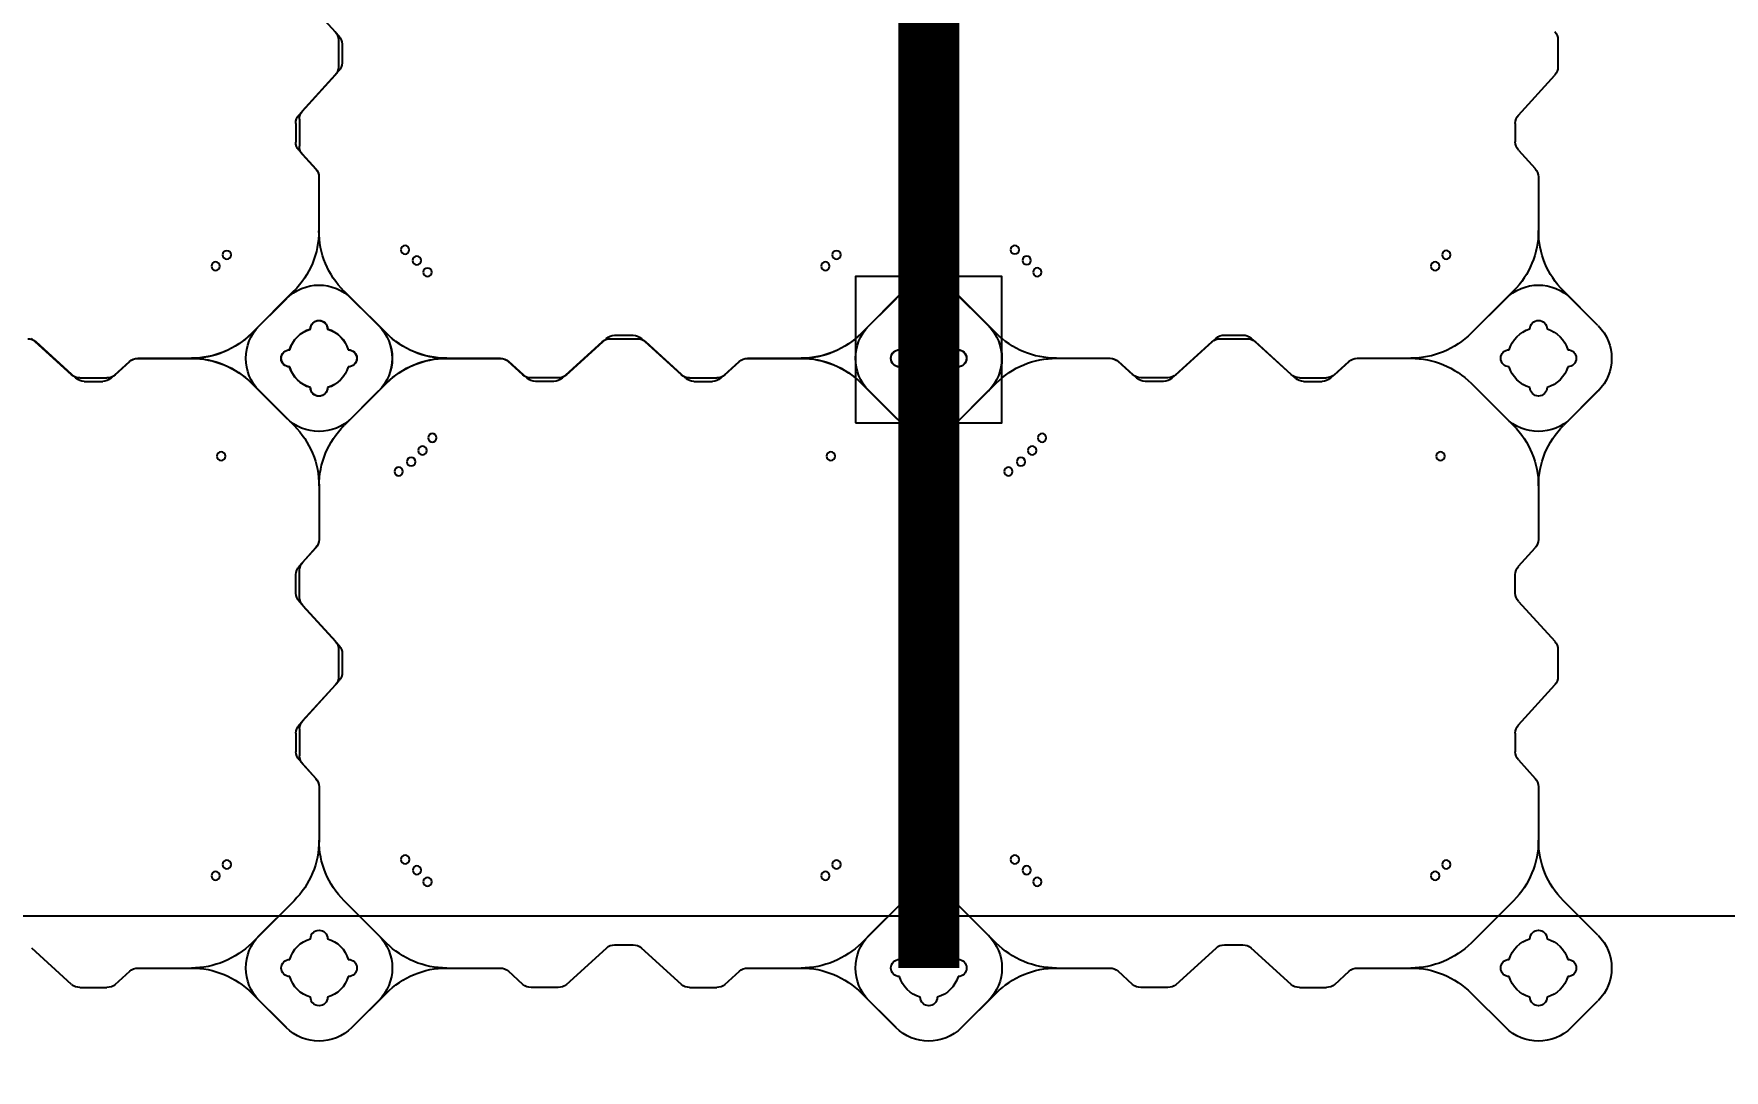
# Model space of a CAD drawing. Header units: millimetres. Extents: x -1612139 to -1260738, y 1141106 to 1536160.
# Drawn here: x -1312753 to -1311367, y 1253728 to 1254578 of the extents above; entities that cross this region are included whole.
import ezdxf

# ---------------------------------------------------------------- set-up
doc = ezdxf.new("R2010")
doc.units = ezdxf.units.MM
doc.header["$LTSCALE"] = 10
doc.layers.get('0').update_dxf_attribs({"linetype": 'CONTINUOUS'})
doc.layers.get('DEFPOINTS').update_dxf_attribs({"linetype": 'CONTINUOUS'})
doc.layers.add('W-FLOAT_BOWL浮筒', color=253, linetype='CONTINUOUS')
doc.styles.add('STANDARD_T3', font='simplex.shx', dxfattribs={"width": 0.7, "bigfont": 'gbcbig.shx'})
doc.dimstyles.new('W&&200', dxfattribs={"dimtxt": 700, "dimasz": 200, "dimexe": 500, "dimexo": 600, "dimgap": 200, "dimtad": 1, "dimdec": 0, "dimzin": 0, "dimdsep": 46, "dimtxsty": 'STANDARD_T3', "dimcen": 0.09, "dimclrd": 1, "dimclre": 1, "dimclrt": 7, "dimazin": 2, "dimtfac": 1, "dimtdec": 0, "dimtix": 1, "dimtmove": 2, "dimatfit": 3, "dimfxl": 100, "dimtolj": 1, "dimtzin": 0, "dimarcsym": 0})

# ---------------------------------------------------------------- blocks, each defined once
blk = doc.blocks.new('蓝色')
at = {"layer": 'W-FLOAT_BOWL浮筒', "color": 5}
for p, q in [((20479.5, 1549.2), (20451.2, 1520.9)), ((20457.5, 1527.3), (20479.4, 1549.2)), ((20533.2, 1549.2), (20555.2, 1527.3)), ((20533.2, 1549.2), (20561.5, 1520.9)), ((20979.5, 1549.2), (20951.2, 1520.9)), ((21033.2, 1549.2), (21055.2, 1527.3)), ((20303.5, 1513.8), (20270.7, 1484)), ((20310.2, 1516.4), (20332.5, 1516.4)), ((20339.2, 1513.8), (20351.1, 1503)), ((20673.5, 1513.8), (20661.6, 1503)), ((20702.5, 1516.4), (20680.2, 1516.4)), ((20709.2, 1513.8), (20742, 1484)), ((20803.5, 1513.8), (20770.7, 1484)), ((20810.2, 1516.4), (20832.5, 1516.4)), ((20839.2, 1513.8), (20851.1, 1503)), ((20357.8, 1500.4), (20401.6, 1500.4)), ((20610.9, 1500.4), (20654.9, 1500.4)), ((20857.8, 1500.4), (20901.6, 1500.4)), ((20485.8, 1445.1), (20451.1, 1479.9)), ((20457.5, 1473.5), (20485.8, 1445.2)), ((20526.8, 1445.1), (20561.6, 1479.9)), ((20555.2, 1473.5), (20526.8, 1445.2)), ((20748.7, 1481.4), (20764, 1481.4)), ((20985.8, 1445.1), (20951.1, 1479.9)), ((21055.2, 1473.5), (21026.8, 1445.2)), ((20506.3, 1351.6), (20506.3, 1395.8)), ((20506.3, 1351.8), (20506.3, 1395.8)), ((21006.3, 1351.6), (21006.3, 1395.8)), ((20489.9, 1329.7), (20503.7, 1344.9)), ((20492.9, 1333.2), (20503.7, 1345.1)), ((20989.9, 1329.7), (21003.7, 1344.9)), ((20487.3, 1307.7), (20487.3, 1323)), ((20490.3, 1304.2), (20490.3, 1326.5)), ((20987.3, 1307.7), (20987.3, 1323)), ((20489.9, 1301), (20519.7, 1268.2)), ((20492.9, 1297.5), (20522.7, 1264.7)), ((20989.9, 1301), (21019.7, 1268.2)), ((20522.3, 1239.2), (20522.3, 1261.5)), ((21022.3, 1239.2), (21022.3, 1261.5)), ((20525.3, 1242.7), (20525.3, 1258)), ((20492.9, 1203.2), (20522.7, 1236))]:
    blk.add_line(p, q, dxfattribs=at)
for centre in [(20421.6, 1424.8), (20595.3, 1429.8), (20921.6, 1424.8), (20430.8, 1415.6), (20576.9, 1411.4), (20586.6, 1420.1), (20930.8, 1415.6)]:
    blk.add_circle(centre, 3.5, dxfattribs=at)
for centre, radius, start, end in [((20506.3, 1522.3), 38, 45, 135), ((20506.4, 1522.3), 38, 45, 135), ((21006.4, 1522.3), 38, 45, 135), ((20484.4, 1500.4), 38, 135, 225), ((20506.3, 1524.4), 7, 0, 180), ((20506.3, 1524.4), 7, 0, 180), ((20528.3, 1500.4), 38, 315, 45), ((21006.3, 1524.4), 7, 0, 180), ((21028.3, 1500.4), 38, 315, 45), ((20310.2, 1506.4), 10, 90, 132.2737), ((20332.5, 1506.4), 10, 47.7263, 90), ((20401.7, 1570.4), 70, 270, 315), ((20506.3, 1500.4), 25, 106.2602, 163.7398), ((20506.3, 1500.4), 25, 106.2602, 163.7398), ((20506.3, 1500.4), 25, 16.2602, 73.7398), ((20506.3, 1500.4), 25, 16.2602, 73.7398), ((20611, 1570.4), 70, 225, 270), ((20680.2, 1506.4), 10, 90, 132.2737), ((20702.5, 1506.4), 10, 47.7263, 90), ((20810.2, 1506.4), 10, 90, 132.2737), ((20832.5, 1506.4), 10, 47.7263, 90), ((20901.7, 1570.4), 70, 270, 315), ((21006.3, 1500.4), 25, 106.2602, 163.7398), ((21006.3, 1500.4), 25, 16.2602, 73.7398), ((20357.8, 1510.4), 10, 227.7263, 270), ((20401.6, 1430.4), 70, 45, 90), ((20482.3, 1500.4), 7, 90, 270), ((20482.3, 1500.4), 7, 90, 270), ((20530.3, 1500.4), 7, 270, 90), ((20530.3, 1500.4), 7, 270, 90), ((20611.1, 1430.4), 70, 90, 135), ((20654.9, 1510.4), 10, 270, 312.2737), ((20857.8, 1510.4), 10, 227.7263, 270), ((20901.6, 1430.4), 70, 45, 90), ((20982.3, 1500.4), 7, 90, 270), ((21030.3, 1500.4), 7, 270, 90), ((20506.3, 1500.4), 25, 196.2602, 253.7398), ((20506.3, 1500.4), 25, 196.2602, 253.7398), ((20506.3, 1500.4), 25, 286.2602, 343.7398), ((20506.3, 1500.4), 25, 286.2602, 343.7398), ((20748.7, 1491.4), 10, 227.7263, 270), ((20764, 1491.4), 10, 270, 312.2737), ((21006.3, 1500.4), 25, 196.2602, 253.7398), ((21006.3, 1500.4), 25, 286.2602, 343.7398), ((20506.3, 1476.4), 7, 180, 0), ((20506.3, 1476.4), 7, 180, 0), ((21006.3, 1476.4), 7, 180, 0), ((20436.3, 1395.7), 70, 0, 45), ((20436.3, 1395.7), 70, 0, 45), ((20576.3, 1395.7), 70, 135, 180), ((20576.3, 1395.7), 70, 135, 180), ((20936.3, 1395.7), 70, 0, 45), ((21076.3, 1395.7), 70, 135, 180), ((20496.3, 1351.8), 10, 317.7263, 0), ((20496.3, 1351.6), 10, 317.7263, 0), ((20996.3, 1351.6), 10, 317.7263, 0), ((20500.3, 1326.5), 10, 137.7263, 180), ((20497.3, 1323), 10, 137.7263, 180), ((20997.3, 1323), 10, 137.7263, 180), ((20497.3, 1307.7), 10, 180, 222.2737), ((20500.3, 1304.2), 10, 180, 222.2737), ((20997.3, 1307.7), 10, 180, 222.2737), ((20512.3, 1261.5), 10, 0, 42.2737), ((20515.3, 1258), 10, 0, 42.2737), ((21012.3, 1261.5), 10, 0, 42.2737), ((20512.3, 1239.2), 10, 317.7263, 0), ((20515.3, 1242.7), 10, 317.7263, 0), ((21012.3, 1239.2), 10, 317.7263, 0)]:
    blk.add_arc(centre, radius, start, end, dxfattribs=at)
blk = doc.blocks.new('橙色')
at = {"layer": 'W-FLOAT_BOWL浮筒', "color": 30}
for p, q in [((20973.2, 2548.8), (20944.8, 2520.5)), ((20951.2, 2526.9), (20973.1, 2548.8)), ((21026.8, 2548.8), (21055.2, 2520.5)), ((21026.9, 2548.8), (21048.8, 2526.9)), ((21473.2, 2548.8), (21444.8, 2520.5)), ((21451.2, 2526.9), (21473.1, 2548.8)), ((21526.8, 2548.8), (21555.2, 2520.5)), ((21526.9, 2548.8), (21548.8, 2526.9)), ((21973.2, 2548.8), (21944.8, 2520.5)), ((22026.9, 2548.8), (22048.8, 2526.9)), ((20797.1, 2513.4), (20764.4, 2483.6)), ((20803.9, 2516), (20826.1, 2516)), ((20832.9, 2513.4), (20844.7, 2502.6)), ((21167.1, 2513.4), (21155.3, 2502.6)), ((21196.1, 2516), (21173.9, 2516)), ((21202.9, 2513.4), (21235.6, 2483.6)), ((21297.1, 2513.4), (21264.4, 2483.6)), ((21303.9, 2516), (21326.1, 2516)), ((21332.9, 2513.4), (21344.7, 2502.6)), ((21667.1, 2513.4), (21655.3, 2502.6)), ((21696.1, 2516), (21673.9, 2516)), ((21702.9, 2513.4), (21735.6, 2483.6)), ((21797.1, 2513.4), (21764.4, 2483.6)), ((21803.9, 2516), (21826.1, 2516)), ((21832.9, 2513.4), (21844.7, 2502.6)), ((20851.5, 2500), (20895.3, 2500)), ((21104.6, 2500), (21148.5, 2500)), ((21351.5, 2500), (21395.3, 2500)), ((21604.6, 2500), (21648.5, 2500)), ((21851.5, 2500), (21895.3, 2500)), ((20979.5, 2444.8), (20944.8, 2479.5)), ((20951.2, 2473.2), (20979.5, 2444.8)), ((21020.5, 2444.8), (21055.2, 2479.5)), ((21048.8, 2473.2), (21020.5, 2444.8)), ((21242.4, 2481), (21257.6, 2481)), ((21479.5, 2444.8), (21444.8, 2479.5)), ((21451.2, 2473.2), (21479.5, 2444.8)), ((21520.5, 2444.8), (21555.2, 2479.5)), ((21548.8, 2473.2), (21520.5, 2444.8)), ((21742.4, 2481), (21757.6, 2481)), ((21979.5, 2444.8), (21944.8, 2479.5)), ((22048.8, 2473.2), (22020.5, 2444.8)), ((21000, 2351.3), (21000, 2395.4)), ((21000, 2351.5), (21000, 2395.4)), ((21500, 2351.3), (21500, 2395.4)), ((21500, 2351.5), (21500, 2395.4)), ((22000, 2351.3), (22000, 2395.4)), ((20983.6, 2329.4), (20997.4, 2344.5)), ((20986.6, 2332.9), (20997.4, 2344.7)), ((21483.6, 2329.4), (21497.4, 2344.5)), ((21486.6, 2332.9), (21497.4, 2344.7)), ((21983.6, 2329.4), (21997.4, 2344.5)), ((20981, 2307.4), (20981, 2322.6)), ((20984, 2303.9), (20984, 2326.1)), ((21481, 2307.4), (21481, 2322.6)), ((21484, 2303.9), (21484, 2326.1)), ((21981, 2307.4), (21981, 2322.6)), ((20983.6, 2300.6), (21013.4, 2267.9)), ((20986.6, 2297.1), (21016.4, 2264.4)), ((21483.6, 2300.6), (21513.4, 2267.9)), ((21486.6, 2297.1), (21516.4, 2264.4)), ((21983.6, 2300.6), (22013.4, 2267.9)), ((21016, 2238.9), (21016, 2261.1)), ((21516, 2238.9), (21516, 2261.1)), ((22016, 2238.9), (22016, 2261.1)), ((21019, 2242.4), (21019, 2257.6)), ((21519, 2242.4), (21519, 2257.6)), ((20983.6, 2199.4), (21013.4, 2232.1)), ((20986.6, 2202.9), (21016.4, 2235.6)), ((21483.6, 2199.4), (21513.4, 2232.1)), ((21486.6, 2202.9), (21516.4, 2235.6)), ((21983.6, 2199.4), (22013.4, 2232.1)), ((20981, 2192.6), (20981, 2177.4)), ((20984, 2196.1), (20984, 2173.9)), ((21481, 2192.6), (21481, 2177.4)), ((21484, 2196.1), (21484, 2173.9)), ((21981, 2192.6), (21981, 2177.4)), ((20983.6, 2170.6), (20997.4, 2155.5)), ((20986.6, 2167.1), (20997.4, 2155.3)), ((21483.6, 2170.6), (21497.4, 2155.5)), ((21486.6, 2167.1), (21497.4, 2155.3)), ((21983.6, 2170.6), (21997.4, 2155.5)), ((21000, 2104.7), (21000, 2148.7)), ((21500, 2104.7), (21500, 2148.7)), ((22000, 2104.7), (22000, 2148.7)), ((21000, 2104.7), (21000, 2148.5)), ((21500, 2104.7), (21500, 2148.5)), ((20944.8, 2020.5), (20979.5, 2055.2)), ((20951.2, 2026.8), (20979.5, 2055.2)), ((21048.8, 2026.8), (21020.5, 2055.2)), ((21055.2, 2020.5), (21020.5, 2055.2)), ((21444.8, 2020.5), (21479.5, 2055.2)), ((21451.2, 2026.8), (21479.5, 2055.2)), ((21548.8, 2026.8), (21520.5, 2055.2)), ((21555.2, 2020.5), (21520.5, 2055.2)), ((21944.8, 2020.5), (21979.5, 2055.2)), ((22048.8, 2026.8), (22020.5, 2055.2)), ((21451.2, 2026.9), (21473.1, 2048.8)), ((21526.8, 2048.8), (21555.2, 2020.5)), ((21973.2, 2048.8), (21944.8, 2020.5)), ((22026.9, 2048.8), (22048.8, 2026.9)), ((20800.6, 2016.4), (20767.9, 1986.6)), ((20807.4, 2019), (20822.6, 2019)), ((20829.4, 2016.4), (20844.5, 2002.6)), ((21170.6, 2016.4), (21155.5, 2002.6)), ((21192.6, 2019), (21177.4, 2019)), ((21199.4, 2016.4), (21232.1, 1986.6)), ((21300.6, 2016.4), (21267.9, 1986.6)), ((21307.4, 2019), (21322.6, 2019)), ((21329.4, 2016.4), (21344.5, 2002.6)), ((21667.1, 2013.4), (21655.3, 2002.6)), ((21670.6, 2016.4), (21655.5, 2002.6)), ((21696.1, 2016), (21673.9, 2016)), ((21692.6, 2019), (21677.4, 2019)), ((21699.4, 2016.4), (21732.1, 1986.6)), ((21702.9, 2013.4), (21735.6, 1983.6)), ((21797.1, 2013.4), (21764.4, 1983.6)), ((21800.6, 2016.4), (21767.9, 1986.6)), ((21803.9, 2016), (21826.1, 2016)), ((21807.4, 2019), (21822.6, 2019)), ((21829.4, 2016.4), (21844.5, 2002.6)), ((21832.9, 2013.4), (21844.7, 2002.6)), ((20851.3, 2000), (20895.3, 2000)), ((21104.6, 2000), (21148.7, 2000)), ((21351.3, 2000), (21395.3, 2000)), ((21604.6, 2000), (21648.7, 2000)), ((21604.6, 2000), (21648.5, 2000)), ((21851.3, 2000), (21895.3, 2000)), ((21851.5, 2000), (21895.3, 2000)), ((21238.9, 1984), (21261.1, 1984)), ((21738.9, 1984), (21761.1, 1984)), ((20973.2, 1951.2), (20944.8, 1979.5)), ((20973.1, 1951.2), (20951.2, 1973.1)), ((21026.8, 1951.2), (21055.2, 1979.5)), ((21048.8, 1973.1), (21026.9, 1951.2)), ((21473.2, 1951.2), (21444.8, 1979.5)), ((21451.2, 1973.2), (21479.5, 1944.8)), ((21473.1, 1951.2), (21451.2, 1973.1)), ((21520.5, 1944.8), (21555.2, 1979.5)), ((21526.8, 1951.2), (21555.2, 1979.5)), ((21548.8, 1973.1), (21526.9, 1951.2)), ((21742.4, 1981), (21757.6, 1981)), ((21973.2, 1951.2), (21944.8, 1979.5)), ((21979.5, 1944.8), (21944.8, 1979.5)), ((22048.8, 1973.2), (22020.5, 1944.8)), ((22048.8, 1973.1), (22026.9, 1951.2)), ((21500, 1851.5), (21500, 1895.4)), ((22000, 1851.3), (22000, 1895.4)), ((21486.6, 1832.9), (21497.4, 1844.7)), ((21983.6, 1829.4), (21997.4, 1844.5)), ((21484, 1803.9), (21484, 1826.1)), ((21981, 1807.4), (21981, 1822.6)), ((21486.6, 1797.1), (21516.4, 1764.4)), ((21983.6, 1800.6), (22013.4, 1767.9)), ((22016, 1738.9), (22016, 1761.1)), ((21519, 1742.4), (21519, 1757.6)), ((21486.6, 1702.9), (21516.4, 1735.6))]:
    blk.add_line(p, q, dxfattribs=at)
for centre in [(20915.2, 2424.4), (21089, 2429.4), (21415.2, 2424.4), (21589, 2429.4), (21915.2, 2424.4), (20924.4, 2415.2), (21070.6, 2411), (21080.3, 2419.7), (21424.4, 2415.2), (21570.6, 2411), (21580.3, 2419.7), (21924.4, 2415.2), (21065.3, 2092.9), (21565.3, 2092.9), (20919.7, 2080.3), (21075.6, 2084.8), (21419.7, 2080.3), (21575.6, 2084.8), (21919.7, 2080.3), (21084.8, 2075.6), (21092.9, 2065.3), (21584.8, 2075.6), (21592.9, 2065.3), (21589, 1929.4), (21915.2, 1924.4), (21570.6, 1911), (21580.3, 1919.7), (21924.4, 1915.2)]:
    blk.add_circle(centre, 3.5, dxfattribs=at)
for centre, radius, start, end in [((21000, 2522), 38, 45, 135), ((21000, 2522), 38, 45, 135), ((21500, 2522), 38, 45, 135), ((21500, 2522), 38, 45, 135), ((22000, 2522), 38, 45, 135), ((20978, 2500), 38, 135, 225), ((21000, 2500), 25, 106.2602, 163.7398), ((21000, 2500), 25, 106.2602, 163.7398), ((21000, 2524), 7, 0, 180), ((21000, 2524), 7, 0, 180), ((21000, 2500), 25, 16.2602, 73.7398), ((21000, 2500), 25, 16.2602, 73.7398), ((21022, 2500), 38, 315, 45), ((21478, 2500), 38, 135, 225), ((21500, 2500), 25, 106.2602, 163.7398), ((21500, 2500), 25, 106.2602, 163.7398), ((21500, 2524), 7, 0, 180), ((21500, 2524), 7, 0, 180), ((21500, 2500), 25, 16.2602, 73.7398), ((21500, 2500), 25, 16.2602, 73.7398), ((21522, 2500), 38, 315, 45), ((22000, 2500), 25, 106.2602, 163.7398), ((22000, 2524), 7, 0, 180), ((22000, 2500), 25, 16.2602, 73.7398), ((22022, 2500), 38, 315, 45), ((20803.9, 2506), 10, 90, 132.2737), ((20826.1, 2506), 10, 47.7263, 90), ((20895.3, 2570), 70, 270, 315), ((21104.7, 2570), 70, 225, 270), ((21173.9, 2506), 10, 90, 132.2737), ((21196.1, 2506), 10, 47.7263, 90), ((21303.9, 2506), 10, 90, 132.2737), ((21326.1, 2506), 10, 47.7263, 90), ((21395.3, 2570), 70, 270, 315), ((21604.7, 2570), 70, 225, 270), ((21673.9, 2506), 10, 90, 132.2737), ((21696.1, 2506), 10, 47.7263, 90), ((21803.9, 2506), 10, 90, 132.2737), ((21826.1, 2506), 10, 47.7263, 90), ((21895.3, 2570), 70, 270, 315), ((20851.5, 2510), 10, 227.7263, 270), ((20895.3, 2430), 70, 45, 90), ((20976, 2500), 7, 90, 270), ((20976, 2500), 7, 90, 270), ((21024, 2500), 7, 270, 90), ((21024, 2500), 7, 270, 90), ((21104.7, 2430), 70, 90, 135), ((21148.5, 2510), 10, 270, 312.2737), ((21351.5, 2510), 10, 227.7263, 270), ((21395.3, 2430), 70, 45, 90), ((21476, 2500), 7, 90, 270), ((21476, 2500), 7, 90, 270), ((21524, 2500), 7, 270, 90), ((21524, 2500), 7, 270, 90), ((21604.7, 2430), 70, 90, 135), ((21648.5, 2510), 10, 270, 312.2737), ((21851.5, 2510), 10, 227.7263, 270), ((21895.3, 2430), 70, 45, 90), ((21976, 2500), 7, 90, 270), ((22024, 2500), 7, 270, 90), ((21000, 2500), 25, 196.2602, 253.7398), ((21000, 2500), 25, 196.2602, 253.7398), ((21000, 2500), 25, 286.2602, 343.7398), ((21000, 2500), 25, 286.2602, 343.7398), ((21242.4, 2491), 10, 227.7263, 270), ((21257.6, 2491), 10, 270, 312.2737), ((21500, 2500), 25, 196.2602, 253.7398), ((21500, 2500), 25, 196.2602, 253.7398), ((21500, 2500), 25, 286.2602, 343.7398), ((21500, 2500), 25, 286.2602, 343.7398), ((21742.4, 2491), 10, 227.7263, 270), ((21757.6, 2491), 10, 270, 312.2737), ((22000, 2500), 25, 196.2602, 253.7398), ((22000, 2500), 25, 286.2602, 343.7398), ((21000, 2476), 7, 180, 0), ((21000, 2476), 7, 180, 0), ((21500, 2476), 7, 180, 0), ((21500, 2476), 7, 180, 0), ((22000, 2476), 7, 180, 0), ((20930, 2395.3), 70, 0, 45), ((20930, 2395.3), 70, 0, 45), ((21070, 2395.3), 70, 135, 180), ((21070, 2395.3), 70, 135, 180), ((21430, 2395.3), 70, 0, 45), ((21430, 2395.3), 70, 0, 45), ((21570, 2395.3), 70, 135, 180), ((21570, 2395.3), 70, 135, 180), ((21930, 2395.3), 70, 0, 45), ((22070, 2395.3), 70, 135, 180), ((20990, 2351.5), 10, 317.7263, 0), ((20990, 2351.3), 10, 317.7263, 0), ((21490, 2351.5), 10, 317.7263, 0), ((21490, 2351.3), 10, 317.7263, 0), ((21990, 2351.3), 10, 317.7263, 0), ((20991, 2322.6), 10, 137.7263, 180), ((20994, 2326.1), 10, 137.7263, 180), ((21491, 2322.6), 10, 137.7263, 180), ((21494, 2326.1), 10, 137.7263, 180), ((21991, 2322.6), 10, 137.7263, 180), ((20991, 2307.4), 10, 180, 222.2737), ((20994, 2303.9), 10, 180, 222.2737), ((21491, 2307.4), 10, 180, 222.2737), ((21494, 2303.9), 10, 180, 222.2737), ((21991, 2307.4), 10, 180, 222.2737), ((21006, 2261.1), 10, 0, 42.2737), ((21009, 2257.6), 10, 0, 42.2737), ((21506, 2261.1), 10, 0, 42.2737), ((21509, 2257.6), 10, 0, 42.2737), ((22006, 2261.1), 10, 0, 42.2737), ((21006, 2238.9), 10, 317.7263, 0), ((21009, 2242.4), 10, 317.7263, 0), ((21506, 2238.9), 10, 317.7263, 0), ((21509, 2242.4), 10, 317.7263, 0), ((22006, 2238.9), 10, 317.7263, 0), ((20991, 2192.6), 10, 137.7263, 180), ((20994, 2196.1), 10, 137.7263, 180), ((21491, 2192.6), 10, 137.7263, 180), ((21494, 2196.1), 10, 137.7263, 180), ((21991, 2192.6), 10, 137.7263, 180), ((20991, 2177.4), 10, 180, 222.2737), ((21491, 2177.4), 10, 180, 222.2737), ((21991, 2177.4), 10, 180, 222.2737), ((20994, 2173.9), 10, 180, 222.2737), ((21494, 2173.9), 10, 180, 222.2737), ((20990, 2148.7), 10, 0, 42.2737), ((20990, 2148.5), 10, 0, 42.2737), ((21490, 2148.7), 10, 0, 42.2737), ((21490, 2148.5), 10, 0, 42.2737), ((21990, 2148.7), 10, 0, 42.2737), ((20930, 2104.7), 70, 315, 0), ((20930, 2104.7), 70, 315, 0), ((21070, 2104.7), 70, 180, 225), ((21070, 2104.7), 70, 180, 225), ((21430, 2104.7), 70, 315, 0), ((21430, 2104.7), 70, 315, 0), ((21570, 2104.7), 70, 180, 225), ((21570, 2104.7), 70, 180, 225), ((21930, 2104.7), 70, 315, 0), ((22070, 2104.7), 70, 180, 225), ((21500, 2022), 38, 45, 135), ((22000, 2022), 38, 45, 135), ((20978, 2000), 38, 135, 225), ((21000, 2000), 25, 106.2602, 163.7398), ((21000, 2000), 25, 106.2602, 163.7398), ((21000, 2024), 7, 0, 180), ((21000, 2024), 7, 0, 180), ((21000, 2000), 25, 16.2602, 73.7398), ((21000, 2000), 25, 16.2602, 73.7398), ((21022, 2000), 38, 315, 45), ((21478, 2000), 38, 135, 225), ((21478, 2000), 38, 135, 225), ((21500, 2000), 25, 106.2602, 163.7398), ((21500, 2000), 25, 106.2602, 163.7398), ((21500, 2000), 25, 106.2602, 163.7398), ((21500, 2024), 7, 0, 180), ((21500, 2024), 7, 0, 180), ((21500, 2024), 7, 0, 180), ((21500, 2000), 25, 16.2602, 73.7398), ((21500, 2000), 25, 16.2602, 73.7398), ((21500, 2000), 25, 16.2602, 73.7398), ((21522, 2000), 38, 315, 45), ((22000, 2000), 25, 106.2602, 163.7398), ((22000, 2000), 25, 106.2602, 163.7398), ((22000, 2024), 7, 0, 180), ((22000, 2024), 7, 0, 180), ((22000, 2000), 25, 16.2602, 73.7398), ((22000, 2000), 25, 16.2602, 73.7398), ((22022, 2000), 38, 315, 45), ((22022, 2000), 38, 315, 45), ((20807.4, 2009), 10, 90, 132.2737), ((20822.6, 2009), 10, 47.7263, 90), ((20895.3, 2070), 70, 270, 315), ((21104.7, 2070), 70, 225, 270), ((21177.4, 2009), 10, 90, 132.2737), ((21192.6, 2009), 10, 47.7263, 90), ((21307.4, 2009), 10, 90, 132.2737), ((21322.6, 2009), 10, 47.7263, 90), ((21395.3, 2070), 70, 270, 315), ((21604.7, 2070), 70, 225, 270), ((21604.7, 2070), 70, 225, 270), ((21673.9, 2006), 10, 90, 132.2737), ((21677.4, 2009), 10, 90, 132.2737), ((21692.6, 2009), 10, 47.7263, 90), ((21696.1, 2006), 10, 47.7263, 90), ((21803.9, 2006), 10, 90, 132.2737), ((21807.4, 2009), 10, 90, 132.2737), ((21822.6, 2009), 10, 47.7263, 90), ((21826.1, 2006), 10, 47.7263, 90), ((21895.3, 2070), 70, 270, 315), ((21895.3, 2070), 70, 270, 315), ((20851.3, 2010), 10, 227.7263, 270), ((20895.3, 1930), 70, 45, 90), ((20976, 2000), 7, 90, 270), ((20976, 2000), 7, 90, 270), ((21024, 2000), 7, 270, 90), ((21024, 2000), 7, 270, 90), ((21104.7, 1930), 70, 90, 135), ((21148.7, 2010), 10, 270, 312.2737), ((21351.3, 2010), 10, 227.7263, 270), ((21395.3, 1930), 70, 45, 90), ((21476, 2000), 7, 90, 270), ((21476, 2000), 7, 90, 270), ((21476, 2000), 7, 90, 270), ((21524, 2000), 7, 270, 90), ((21524, 2000), 7, 270, 90), ((21524, 2000), 7, 270, 90), ((21604.7, 1930), 70, 90, 135), ((21604.7, 1930), 70, 90, 135), ((21648.5, 2010), 10, 270, 312.2737), ((21648.7, 2010), 10, 270, 312.2737), ((21851.3, 2010), 10, 227.7263, 270), ((21851.5, 2010), 10, 227.7263, 270), ((21895.3, 1930), 70, 45, 90), ((21895.3, 1930), 70, 45, 90), ((21976, 2000), 7, 90, 270), ((21976, 2000), 7, 90, 270), ((22024, 2000), 7, 270, 90), ((22024, 2000), 7, 270, 90), ((20761.1, 1994), 10, 270, 312.2737), ((21000, 2000), 25, 196.2602, 253.7398), ((21000, 2000), 25, 196.2602, 253.7398), ((21000, 2000), 25, 286.2602, 343.7398), ((21000, 2000), 25, 286.2602, 343.7398), ((21238.9, 1994), 10, 227.7263, 270), ((21261.1, 1994), 10, 270, 312.2737), ((21500, 2000), 25, 196.2602, 253.7398), ((21500, 2000), 25, 196.2602, 253.7398), ((21500, 2000), 25, 196.2602, 253.7398), ((21500, 2000), 25, 286.2602, 343.7398), ((21500, 2000), 25, 286.2602, 343.7398), ((21500, 2000), 25, 286.2602, 343.7398), ((21738.9, 1994), 10, 227.7263, 270), ((21742.4, 1991), 10, 227.7263, 270), ((21757.6, 1991), 10, 270, 312.2737), ((21761.1, 1994), 10, 270, 312.2737), ((22000, 2000), 25, 196.2602, 253.7398), ((22000, 2000), 25, 196.2602, 253.7398), ((22000, 2000), 25, 286.2602, 343.7398), ((22000, 2000), 25, 286.2602, 343.7398), ((21000, 1976), 7, 180, 0), ((21000, 1976), 7, 180, 0), ((21500, 1976), 7, 180, 0), ((21500, 1976), 7, 180, 0), ((21500, 1976), 7, 180, 0), ((22000, 1976), 7, 180, 0), ((22000, 1976), 7, 180, 0), ((21000, 1978), 38, 225, 315), ((21000, 1978), 38, 225, 315), ((21500, 1978), 38, 225, 315), ((21500, 1978), 38, 225, 315), ((21430, 1895.3), 70, 0, 45), ((21570, 1895.3), 70, 135, 180), ((22000, 1978), 38, 225, 315), ((21930, 1895.3), 70, 0, 45), ((22070, 1895.3), 70, 135, 180), ((21490, 1851.5), 10, 317.7263, 0), ((21990, 1851.3), 10, 317.7263, 0), ((21494, 1826.1), 10, 137.7263, 180), ((21991, 1822.6), 10, 137.7263, 180), ((21494, 1803.9), 10, 180, 222.2737), ((21991, 1807.4), 10, 180, 222.2737), ((21509, 1757.6), 10, 0, 42.2737), ((22006, 1761.1), 10, 0, 42.2737), ((21509, 1742.4), 10, 317.7263, 0), ((22006, 1738.9), 10, 317.7263, 0)]:
    blk.add_arc(centre, radius, start, end, dxfattribs=at)
blk = doc.blocks.new('*D183')
at = {"color": 1, "lineweight": -2, "transparency": 16777216}
for p, q in [((-1333518.8, 1271320.9), (-1333518.8, 1271920.9)), ((-1311518.8, 1271320.9), (-1311518.8, 1271920.9)), ((-1333318.8, 1271420.9), (-1311718.8, 1271420.9))]:
    blk.add_line(p, q, dxfattribs=at)
at = {"color": 1, "transparency": 16777216}
for points in [[(-1333318.8, 1271454.3), (-1333318.8, 1271387.6), (-1333518.8, 1271420.9)], [(-1311718.8, 1271454.3), (-1311718.8, 1271387.6), (-1311518.8, 1271420.9)]]:
    blk.add_solid(points, dxfattribs=at)
at = {"layer": 'DEFPOINTS', "color": 0, "transparency": 16777216}
for p in [(-1311518.8, 1271420.9), (-1333518.8, 1256311.5), (-1311518.8, 1253811.5)]:
    blk.add_point(p, dxfattribs=at)
at = {"color": 7, "transparency": 16777216, "insert": (-1321828.2, 1271970.9), "char_height": 700, "attachment_point": 5, "style": 'STANDARD_T3'}
blk.add_mtext('\\A1;22000', dxfattribs=at)
blk = doc.blocks.new('*D199')
at = {"color": 1, "lineweight": -2, "transparency": 16777216}
for p, q in [((-1310959.5, 1256311.5), (-1309722.8, 1256311.5)), ((-1310222.8, 1256111.5), (-1310222.8, 1254011.5)), ((-1310959.5, 1253811.5), (-1309722.8, 1253811.5))]:
    blk.add_line(p, q, dxfattribs=at)
at = {"color": 1, "transparency": 16777216}
for points in [[(-1310256.1, 1256111.5), (-1310189.4, 1256111.5), (-1310222.8, 1256311.5)], [(-1310256.1, 1254011.5), (-1310189.4, 1254011.5), (-1310222.8, 1253811.5)]]:
    blk.add_solid(points, dxfattribs=at)
at = {"layer": 'DEFPOINTS', "color": 0, "transparency": 16777216}
for p in [(-1311559.5, 1256311.5), (-1311559.5, 1253811.5), (-1310222.8, 1253811.5)]:
    blk.add_point(p, dxfattribs=at)
at = {"color": 7, "transparency": 16777216, "insert": (-1310772.8, 1255061.5), "char_height": 700, "attachment_point": 5, "rotation": 90, "style": 'STANDARD_T3'}
blk.add_mtext('\\A1;2500', dxfattribs=at)
blk = doc.blocks.new('*D200')
at = {"color": 1, "lineweight": -2, "transparency": 16777216}
for p, q in [((-1310959.5, 1268311.5), (-1308416.8, 1268311.5)), ((-1308916.8, 1254011.5), (-1308916.8, 1268111.5)), ((-1310959.5, 1253811.5), (-1308416.8, 1253811.5))]:
    blk.add_line(p, q, dxfattribs=at)
at = {"color": 1, "transparency": 16777216}
for points in [[(-1308950.2, 1268111.5), (-1308883.5, 1268111.5), (-1308916.8, 1268311.5)], [(-1308950.2, 1254011.5), (-1308883.5, 1254011.5), (-1308916.8, 1253811.5)]]:
    blk.add_solid(points, dxfattribs=at)
at = {"layer": 'DEFPOINTS', "color": 0, "transparency": 16777216}
for p in [(-1311559.5, 1268311.5), (-1308916.8, 1268311.5), (-1311559.5, 1253811.5)]:
    blk.add_point(p, dxfattribs=at)
at = {"color": 7, "transparency": 16777216, "insert": (-1309466.8, 1261061.5), "char_height": 700, "attachment_point": 5, "rotation": 90, "style": 'STANDARD_T3'}
blk.add_mtext('\\A1;14500', dxfattribs=at)
blk = doc.blocks.new('LGZ')
at = {"color": 6}
blk.add_lwpolyline([(-60, -60), (60, -60), (60, 60), (-60, 60)], close=True, dxfattribs=at)

msp = doc.modelspace()

# ---------------------------------------------------------------- linework, layer by layer
at = {"color": 6, "const_width": 50}
msp.add_lwpolyline([(-1333018.8, 1255811.5), (-1324018.8, 1255811.5), (-1324018.8, 1267811.5), (-1323018.8, 1267811.5), (-1323018.8, 1255811.5), (-1313018.8, 1255811.5), (-1313018.8, 1267811.5), (-1312018.8, 1267811.5), (-1312018.8, 1253811.5)], dxfattribs=at)
msp.add_lwpolyline([(-1339097.9, 1253854.2), (-1274270.1, 1253854.2), (-1274270.1, 1245071.3), (-1339097.9, 1245071.3)], close=True)

# ---------------------------------------------------------------- block references
at = {"xscale": -1, "rotation": 180}
for name, p in [('橙色', (-1333518.8, 1256311.5)), ('蓝色', (-1333025.2, 1255811.8))]:
    msp.add_blockref(name, p, dxfattribs=at)
msp.add_blockref('LGZ', (-1312018.8, 1254318.5))

# ---------------------------------------------------------------- dimensions: what is measured, and where the dimension line sits
dim = msp.add_linear_dim(base=(-1311518.8, 1271420.9), p1=(-1333518.8, 1256311.5), p2=(-1311518.8, 1253811.5), dimstyle='W&&200', override={"dimfxlon": 1})
dim.commit()
dim.dimension.update_dxf_attribs({"geometry": '*D183', "text_midpoint": (-1321828.2, 1271970.9), "dimtype": 160})
for base, p1, p2, picture, middle in [((-1308916.8, 1268311.5), (-1311559.5, 1253811.5), (-1311559.5, 1268311.5), '*D200', (-1309466.8, 1261061.5)), ((-1310222.8, 1253811.5), (-1311559.5, 1256311.5), (-1311559.5, 1253811.5), '*D199', (-1310772.8, 1255061.5))]:
    dim = msp.add_linear_dim(base=base, p1=p1, p2=p2, angle=90, dimstyle='W&&200')
    dim.commit()
    dim.dimension.update_dxf_attribs({"geometry": picture, "text_midpoint": middle})

doc.saveas('drawing.dxf')
